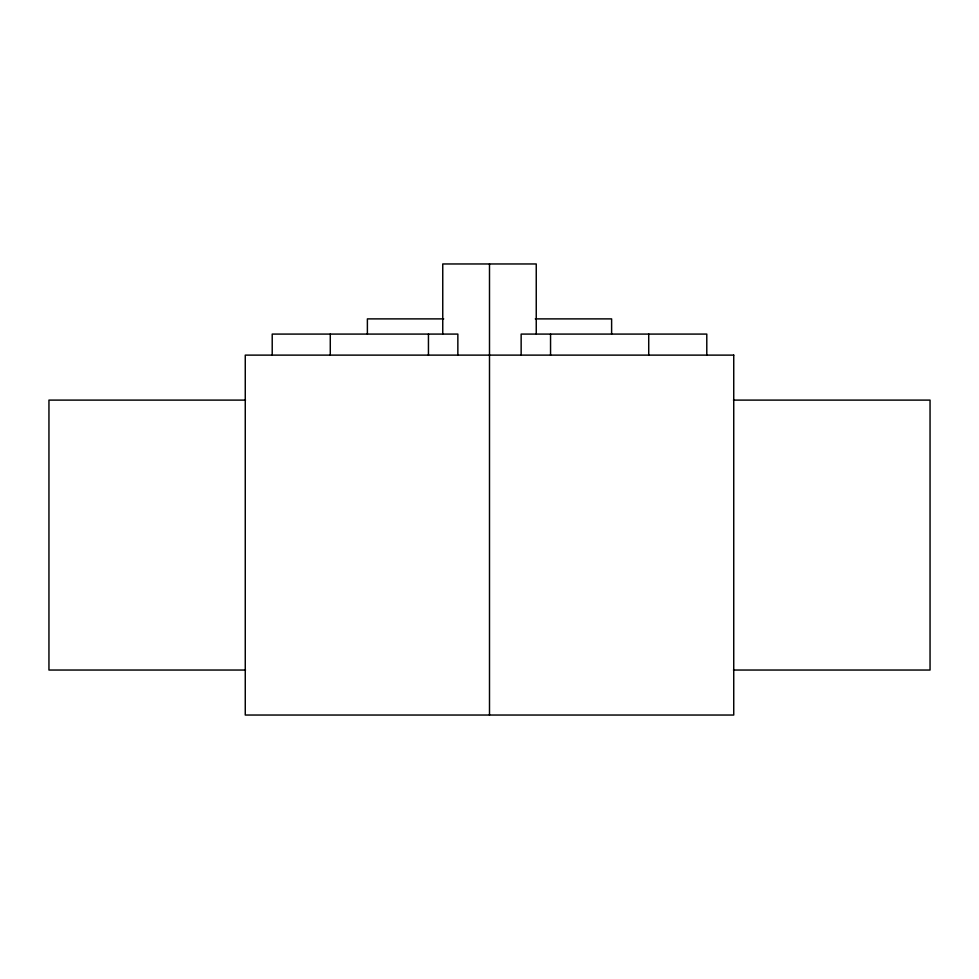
<?xml version="1.0" encoding="UTF-8"?>
<svg xmlns="http://www.w3.org/2000/svg" width="979" height="979" viewBox="0 0 979 979"><rect width="100%" height="100%" fill="white"/><g stroke="black" fill="none" stroke-linecap="round" stroke-linejoin="round"><path stroke-width="1.47" d="M443.707 318.885L367.382 318.885L367.382 333.986M535.293 318.885L611.618 318.885L611.618 333.986M245.533 400.105L48.95 400.105L48.95 670.04L245.533 670.04M733.467 400.105L930.05 400.105L930.05 670.04L733.467 670.04M706.789 355.12L706.789 334.084L521.146 334.084L521.146 355.12M648.722 334.084L648.722 355.12M550.553 334.084L550.553 355.12M536.247 333.851L536.247 263.963L442.753 263.963L442.753 333.851M489.5 263.963L489.5 715.037M457.854 355.12L457.854 334.084L272.211 334.084L272.211 355.12M428.447 334.084L428.447 355.12M330.278 334.084L330.278 355.12M733.736 355.12L245.264 355.12L245.264 715.037L733.736 715.037L733.736 355.12"/></g></svg>
